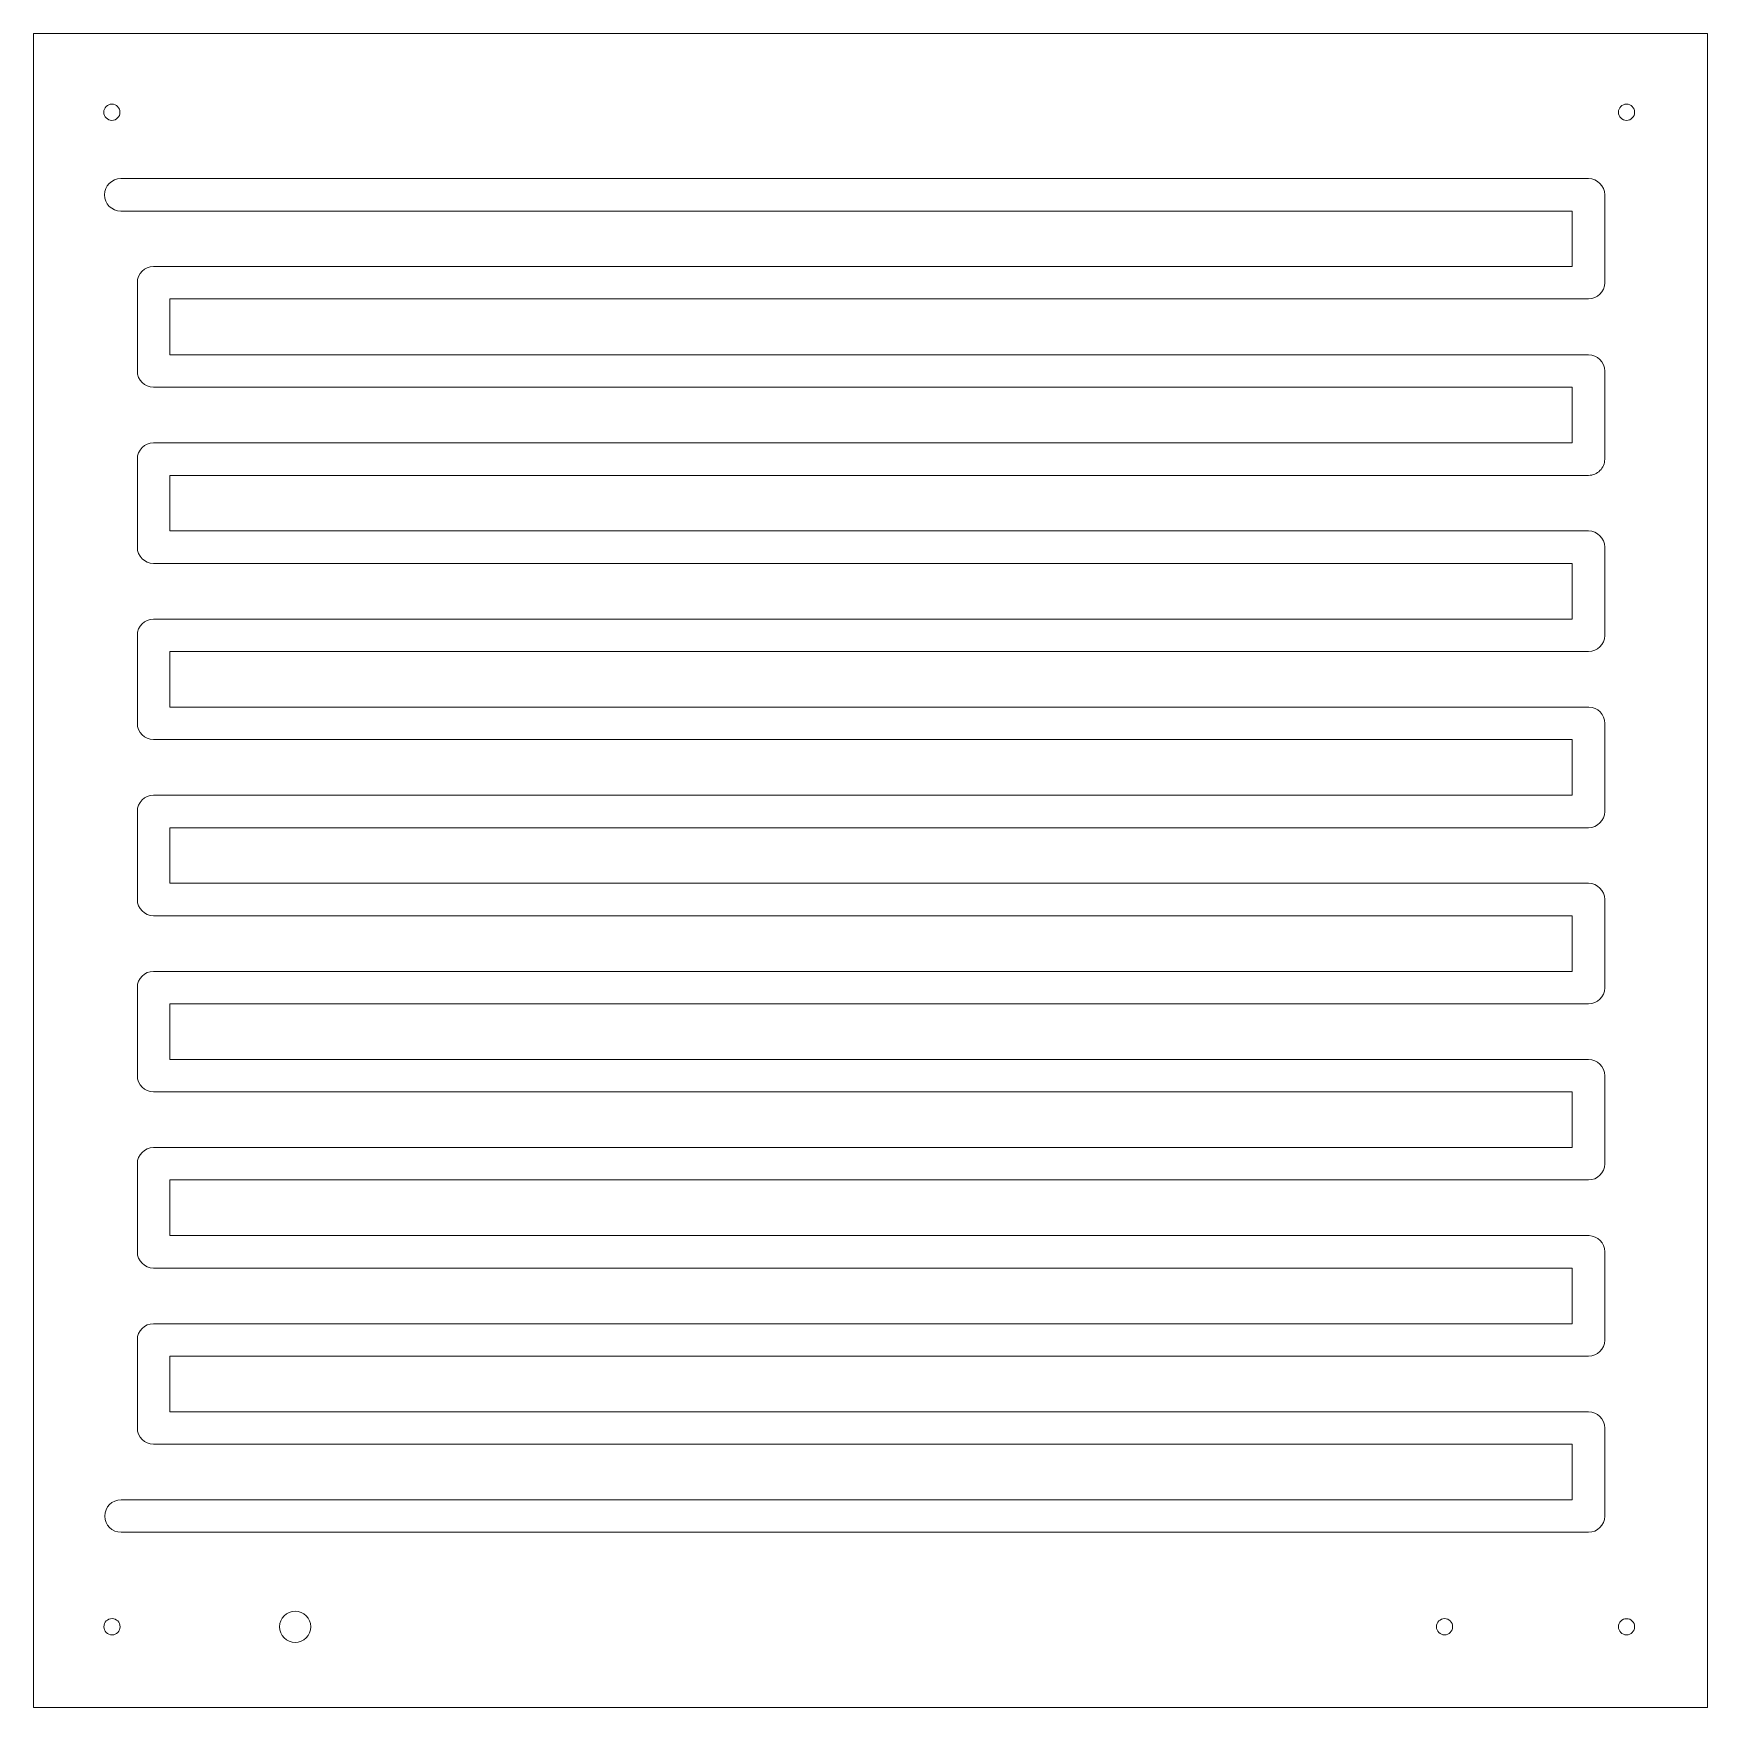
# Model space of a CAD drawing. Header units: millimetres. Extents: x 587 to 1206, y -619 to 0.
import ezdxf

# ---------------------------------------------------------------- set-up
doc = ezdxf.new("R2010")
doc.units = ezdxf.units.MM
doc.header["$MEASUREMENT"] = 0
doc.layers.add('Layer 1', color=7, linetype='Continuous', lineweight=0)

msp = doc.modelspace()

# ---------------------------------------------------------------- linework, layer by layer
at = {"layer": 'Layer 1', "color": 18, "lineweight": 9, "true_color": 0x010101}
msp.add_lwpolyline([(587.39, -0.31), (1206.39, -0.31), (1206.39, -619.31), (587.39, -619.31)], close=True, dxfattribs=at)
for centre, radius in [((616.38, -29.44), 3), ((1176.44, -29.44), 3), ((616.44, -589.44), 3), ((684.15, -589.46), 5.75), ((684.15, -589.46), 5.75), ((1109.15, -589.44), 3), ((1109.15, -589.44), 3), ((1176.44, -589.46), 3)]:
    msp.add_circle(centre, radius, dxfattribs=at)
msp.add_open_spline([(1162.38, -53.98), (1162.38, -53.98), (1162.38, -53.98), (1162.38, -53.98), (1162.38, -53.98), (619.68, -53.98), (619.68, -53.98), (616.36, -53.98), (613.66, -56.67), (613.66, -59.99), (613.66, -63.3), (616.36, -65.99), (619.68, -65.99), (619.68, -65.99), (1156.36, -65.99), (1156.36, -65.99), (1156.36, -65.99), (1156.36, -86.46), (1156.36, -86.46), (1156.36, -86.46), (631.8, -86.46), (631.8, -86.46), (628.49, -86.46), (625.79, -89.15), (625.79, -92.46), (625.79, -92.46), (625.79, -124.95), (625.79, -124.95), (625.79, -124.98), (625.79, -125.01), (625.79, -125.04), (625.79, -125.07), (625.79, -125.1), (625.79, -125.12), (625.79, -128.44), (628.49, -131.13), (631.8, -131.13), (631.8, -131.13), (1156.36, -131.13), (1156.36, -131.13), (1156.36, -131.13), (1156.36, -151.69), (1156.36, -151.69), (1156.36, -151.69), (631.8, -151.69), (631.8, -151.69), (628.49, -151.69), (625.79, -154.38), (625.79, -157.69), (625.79, -157.69), (625.79, -190.26), (625.79, -190.26), (625.79, -193.58), (628.49, -196.27), (631.8, -196.27), (631.8, -196.27), (1156.36, -196.27), (1156.36, -196.27), (1156.36, -196.27), (1156.36, -216.83), (1156.36, -216.83), (1156.36, -216.83), (631.92, -216.83), (631.92, -216.83), (631.92, -216.83), (631.8, -216.83), (631.8, -216.83), (631.8, -216.83), (631.73, -216.83), (631.73, -216.83), (631.73, -216.83), (631.73, -216.83), (631.73, -216.83), (628.44, -216.87), (625.79, -219.54), (625.79, -222.83), (625.79, -222.83), (625.79, -255.4), (625.79, -255.4), (625.79, -258.71), (628.49, -261.41), (631.8, -261.41), (631.8, -261.41), (1156.36, -261.41), (1156.36, -261.41), (1156.36, -261.41), (1156.36, -281.96), (1156.36, -281.96), (1156.36, -281.96), (631.8, -281.96), (631.8, -281.96), (628.49, -281.96), (625.79, -284.66), (625.79, -287.97), (625.79, -287.97), (625.79, -320.54), (625.79, -320.54), (625.79, -323.85), (628.49, -326.55), (631.8, -326.55), (631.8, -326.55), (1156.36, -326.55), (1156.36, -326.55), (1156.36, -326.55), (1156.36, -347.1), (1156.36, -347.1), (1156.36, -347.1), (631.8, -347.1), (631.8, -347.1), (628.49, -347.1), (625.79, -349.8), (625.79, -353.11), (625.79, -353.11), (625.79, -385.68), (625.79, -385.68), (625.79, -388.99), (628.49, -391.68), (631.8, -391.68), (631.8, -391.68), (1156.36, -391.68), (1156.36, -391.68), (1156.36, -391.68), (1156.36, -412.24), (1156.36, -412.24), (1156.36, -412.24), (631.92, -412.24), (631.92, -412.24), (631.92, -412.24), (631.8, -412.24), (631.8, -412.24), (631.8, -412.24), (631.73, -412.24), (631.73, -412.24), (631.73, -412.24), (631.73, -412.24), (631.73, -412.24), (628.44, -412.28), (625.79, -414.96), (625.79, -418.25), (625.79, -418.25), (625.79, -450.82), (625.79, -450.82), (625.79, -454.13), (628.49, -456.82), (631.8, -456.82), (631.8, -456.82), (1156.36, -456.82), (1156.36, -456.82), (1156.36, -456.82), (1156.36, -477.38), (1156.36, -477.38), (1156.36, -477.38), (631.8, -477.38), (631.8, -477.38), (628.49, -477.38), (625.79, -480.07), (625.79, -483.39), (625.79, -483.39), (625.79, -515.96), (625.79, -515.96), (625.79, -519.27), (628.49, -521.96), (631.8, -521.96), (631.8, -521.96), (1156.36, -521.96), (1156.36, -521.96), (1156.36, -521.96), (1156.36, -542.52), (1156.36, -542.52), (1156.36, -542.52), (619.78, -542.52), (619.78, -542.52), (616.46, -542.52), (613.76, -545.21), (613.76, -548.52), (613.76, -551.84), (616.46, -554.53), (619.78, -554.53), (619.78, -554.53), (1162.38, -554.53), (1162.38, -554.53), (1165.69, -554.53), (1168.39, -551.84), (1168.39, -548.52), (1168.39, -548.51), (1168.39, -548.49), (1168.39, -548.48), (1168.39, -548.47), (1168.39, -548.45), (1168.39, -548.44), (1168.39, -548.44), (1168.39, -515.96), (1168.39, -515.96), (1168.39, -512.64), (1165.69, -509.95), (1162.38, -509.95), (1162.38, -509.95), (637.82, -509.95), (637.82, -509.95), (637.82, -509.95), (637.82, -489.39), (637.82, -489.39), (637.82, -489.39), (1162.38, -489.39), (1162.38, -489.39), (1165.66, -489.39), (1168.34, -486.75), (1168.39, -483.49), (1168.39, -483.49), (1168.39, -483.48), (1168.39, -483.48), (1168.39, -483.48), (1168.39, -483.39), (1168.39, -483.39), (1168.39, -483.39), (1168.39, -450.82), (1168.39, -450.82), (1168.39, -447.58), (1165.82, -444.94), (1162.6, -444.82), (1162.6, -444.82), (1162.6, -444.81), (1162.6, -444.81), (1162.6, -444.81), (1162.38, -444.81), (1162.38, -444.81), (1162.38, -444.81), (637.82, -444.81), (637.82, -444.81), (637.82, -444.81), (637.82, -424.25), (637.82, -424.25), (637.82, -424.25), (1162.38, -424.25), (1162.38, -424.25), (1165.67, -424.25), (1168.35, -421.61), (1168.39, -418.33), (1168.39, -418.33), (1168.39, -418.33), (1168.39, -418.33), (1168.39, -418.33), (1168.39, -418.25), (1168.39, -418.25), (1168.39, -418.25), (1168.39, -385.68), (1168.39, -385.68), (1168.39, -382.37), (1165.69, -379.67), (1162.38, -379.67), (1162.38, -379.67), (637.82, -379.67), (637.82, -379.67), (637.82, -379.67), (637.82, -359.12), (637.82, -359.12), (637.82, -359.12), (1162.38, -359.12), (1162.38, -359.12), (1165.66, -359.12), (1168.34, -356.47), (1168.39, -353.21), (1168.39, -353.21), (1168.39, -353.2), (1168.39, -353.2), (1168.39, -353.2), (1168.39, -353.11), (1168.39, -353.11), (1168.39, -353.11), (1168.39, -320.54), (1168.39, -320.54), (1168.39, -317.23), (1165.69, -314.53), (1162.38, -314.53), (1162.38, -314.53), (637.82, -314.53), (637.82, -314.53), (637.82, -314.53), (637.82, -293.98), (637.82, -293.98), (637.82, -293.98), (1162.38, -293.98), (1162.38, -293.98), (1165.69, -293.98), (1168.39, -291.28), (1168.39, -287.97), (1168.39, -287.96), (1168.39, -287.94), (1168.39, -287.93), (1168.39, -287.91), (1168.39, -287.9), (1168.39, -287.88), (1168.39, -287.88), (1168.39, -255.4), (1168.39, -255.4), (1168.39, -252.13), (1165.76, -249.46), (1162.49, -249.4), (1162.49, -249.4), (1162.49, -249.4), (1162.49, -249.4), (1162.49, -249.4), (1162.38, -249.4), (1162.38, -249.4), (1162.38, -249.4), (637.82, -249.4), (637.82, -249.4), (637.82, -249.4), (637.82, -228.84), (637.82, -228.84), (637.82, -228.84), (1162.38, -228.84), (1162.38, -228.84), (1165.67, -228.84), (1168.35, -226.19), (1168.39, -222.91), (1168.39, -222.91), (1168.39, -222.91), (1168.39, -222.91), (1168.39, -222.91), (1168.39, -222.83), (1168.39, -222.83), (1168.39, -222.83), (1168.39, -190.26), (1168.39, -190.26), (1168.39, -186.95), (1165.69, -184.26), (1162.38, -184.26), (1162.38, -184.26), (637.82, -184.26), (637.82, -184.26), (637.82, -184.26), (637.82, -163.7), (637.82, -163.7), (637.82, -163.7), (1162.38, -163.7), (1162.38, -163.7), (1163.98, -163.7), (1165.49, -163.08), (1166.63, -161.94), (1167.74, -160.83), (1168.37, -159.36), (1168.39, -157.79), (1168.39, -157.79), (1168.39, -157.79), (1168.39, -157.79), (1168.39, -157.79), (1168.39, -157.69), (1168.39, -157.69), (1168.39, -157.69), (1168.39, -125.13), (1168.39, -125.13), (1168.39, -121.81), (1165.69, -119.12), (1162.38, -119.12), (1162.38, -119.12), (637.82, -119.12), (637.82, -119.12), (637.82, -119.12), (637.82, -98.47), (637.82, -98.47), (637.82, -98.47), (1162.38, -98.47), (1162.38, -98.47), (1165.69, -98.47), (1168.39, -95.78), (1168.39, -92.47), (1168.39, -92.47), (1168.39, -59.99), (1168.39, -59.99), (1168.39, -56.67), (1165.69, -53.98), (1162.38, -53.98), (1162.38, -53.98), (1162.38, -53.98), (1162.38, -53.98)], degree=3, knots=[0, 0, 0, 0, 1, 1, 1, 2, 2, 2, 3, 3, 3, 4, 4, 4, 5, 5, 5, 6, 6, 6, 7, 7, 7, 8, 8, 8, 9, 9, 9, 10, 10, 10, 11, 11, 11, 12, 12, 12, 13, 13, 13, 14, 14, 14, 15, 15, 15, 16, 16, 16, 17, 17, 17, 18, 18, 18, 19, 19, 19, 20, 20, 20, 21, 21, 21, 22, 22, 22, 23, 23, 23, 24, 24, 24, 25, 25, 25, 26, 26, 26, 27, 27, 27, 28, 28, 28, 29, 29, 29, 30, 30, 30, 31, 31, 31, 32, 32, 32, 33, 33, 33, 34, 34, 34, 35, 35, 35, 36, 36, 36, 37, 37, 37, 38, 38, 38, 39, 39, 39, 40, 40, 40, 41, 41, 41, 42, 42, 42, 43, 43, 43, 44, 44, 44, 45, 45, 45, 46, 46, 46, 47, 47, 47, 48, 48, 48, 49, 49, 49, 50, 50, 50, 51, 51, 51, 52, 52, 52, 53, 53, 53, 54, 54, 54, 55, 55, 55, 56, 56, 56, 57, 57, 57, 58, 58, 58, 59, 59, 59, 60, 60, 60, 61, 61, 61, 62, 62, 62, 63, 63, 63, 64, 64, 64, 65, 65, 65, 66, 66, 66, 67, 67, 67, 68, 68, 68, 69, 69, 69, 70, 70, 70, 71, 71, 71, 72, 72, 72, 73, 73, 73, 74, 74, 74, 75, 75, 75, 76, 76, 76, 77, 77, 77, 78, 78, 78, 79, 79, 79, 80, 80, 80, 81, 81, 81, 82, 82, 82, 83, 83, 83, 84, 84, 84, 85, 85, 85, 86, 86, 86, 87, 87, 87, 88, 88, 88, 89, 89, 89, 90, 90, 90, 91, 91, 91, 92, 92, 92, 93, 93, 93, 94, 94, 94, 95, 95, 95, 96, 96, 96, 97, 97, 97, 98, 98, 98, 99, 99, 99, 100, 100, 100, 101, 101, 101, 102, 102, 102, 103, 103, 103, 104, 104, 104, 105, 105, 105, 106, 106, 106, 107, 107, 107, 108, 108, 108, 109, 109, 109, 110, 110, 110, 111, 111, 111, 112, 112, 112, 113, 113, 113, 114, 114, 114, 115, 115, 115, 116, 116, 116, 117, 117, 117, 118, 118, 118, 119, 119, 119, 120, 120, 120, 121, 121, 121, 122, 122, 122, 123, 123, 123, 124, 124, 124, 125, 125, 125, 125], dxfattribs=at)

doc.saveas('drawing.dxf')
